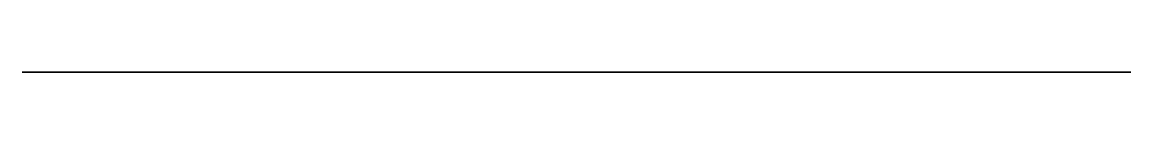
# Model space of a CAD drawing. Header units: inches. Extents: x -13.44 to -11.69, y 0 to 0.
import ezdxf

# ---------------------------------------------------------------- set-up
doc = ezdxf.new("R2010")
doc.units = ezdxf.units.IN
doc.header["$MEASUREMENT"] = 0

msp = doc.modelspace()

# ---------------------------------------------------------------- linework, layer by layer
at = {"extrusion": (0, -1, 0)}
for p, q in [((-11.93, 0, -3.0716), (-13.4369, 0, -3.9416)), ((-11.6869, 0, -3.0716), (-11.6869, 0, -3.4516))]:
    msp.add_line(p, q, dxfattribs=at)
msp.add_lwpolyline([(-13.4369, -3.9416), (-13.4369, -4.8216), (-11.6869, -4.8216), (-11.6869, -3.0716), (-11.93, -3.0716)], dxfattribs=at)

doc.saveas('drawing.dxf')
